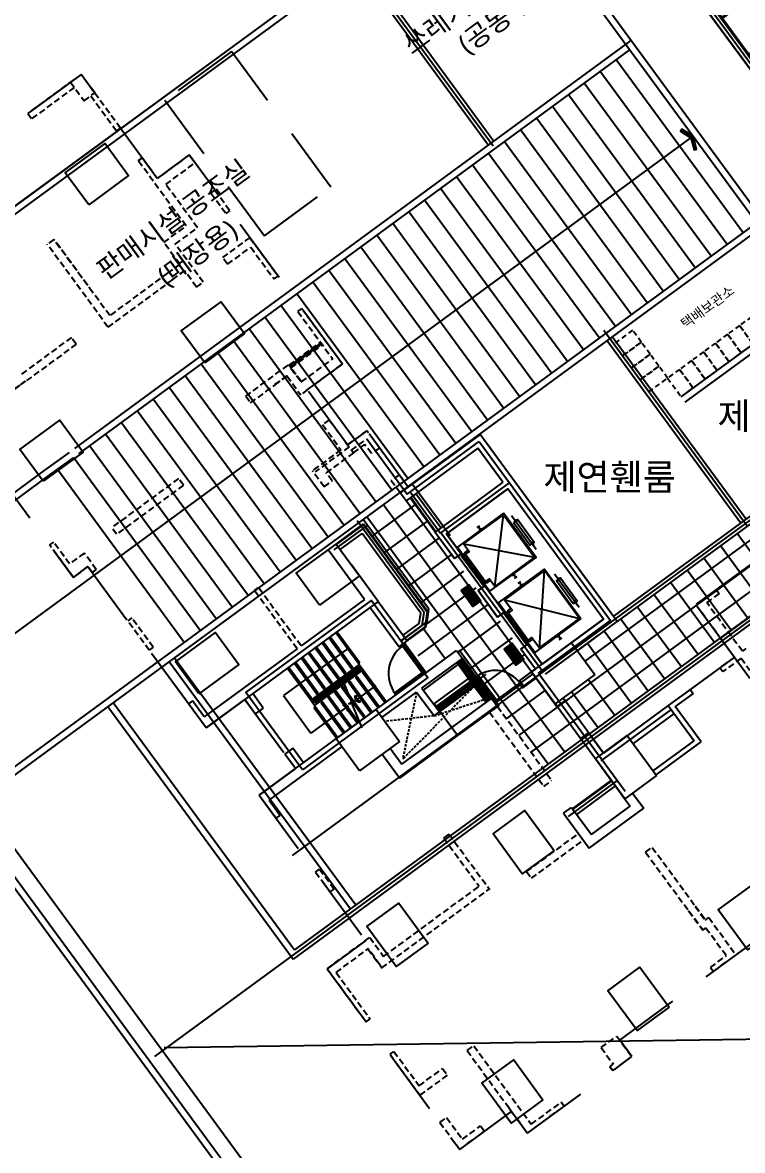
# Model space of a CAD drawing. Header units: millimetres. Extents: x 75184266 to 76346726, y -35850126 to -33679385.
# Drawn here: x 75476081 to 75497899, y -34632031 to -34597839 of the extents above; entities that cross this region are included whole.
import ezdxf
from ezdxf.enums import TextEntityAlignment as Align

# ---------------------------------------------------------------- set-up
doc = ezdxf.new("R2010")
doc.units = ezdxf.units.MM
doc.header["$LTSCALE"] = 50
doc.header["$MEASUREMENT"] = 0
for name, pattern in [('HID', [2.3, 1.5, -0.8]), ('HIDDEN2', [0.1875, 0.125, -0.0625]), ('XR-지하3층$0$-HID', [2.5, 1.5, -1]), ('XR-지하3층$0$H', [1.3, 0.8, -0.5])]:
    doc.linetypes.add(name, pattern=pattern)
doc.layers.get('0').update_dxf_attribs({"linetype": 'CONTINUOUS'})
doc.layers.get('Defpoints').update_dxf_attribs({"color": 51, "linetype": 'CONTINUOUS'})
for name, color, linetype in [('PLAN-ALL-DOOR', 4, 'CONTINUOUS'), ('XR-지하3층$0$1712-PL$0$DOOR', 4, 'CONTINUOUS'), ('XR-지하3층$0$AA-XXXX-SYMB', 7, 'CONTINUOUS'), ('XR-지하3층$0$CON', 2, 'CONTINUOUS'), ('XR-지하3층$0$W1', 3, 'CONTINUOUS'), ('XR-지하3층$0$XR-1F-PLAN$0$A-EQP1', 1, 'CONTINUOUS'), ('XR-지하3층$0$XR-1F-PLAN$0$A-FIN6', 6, 'CONTINUOUS'), ('XR-지하3층$0$XR-1F-PLAN$0$A-WAL3', 3, 'CONTINUOUS')]:
    doc.layers.add(name, color=color, linetype=linetype)
doc.layers.add('건축', color=8, linetype='CONTINUOUS', plot=False)
doc.styles.add('XR-지하3층$0$맑은고딕', font='')
doc.styles.get('XR-지하3층$0$맑은고딕').set_extended_font_data('Malgun Gothic')

# ---------------------------------------------------------------- blocks, each defined once
blk = doc.blocks.new('XR-지하3층$0$점형블럭')
at = {"layer": 'XR-지하3층$0$AA-XXXX-SYMB', "color": 9, "ltscale": 5}
for p, q in [((300, 300), (0, 300)), ((0, 300), (0, 0)), ((300, 0), (0, 0)), ((300, 300), (300, 0))]:
    blk.add_line(p, q, dxfattribs=at)
at = {"layer": 'XR-지하3층$0$AA-XXXX-SYMB', "color": 9, "ltscale": 2}
for centre in [(30, 270), (30, 210), (30, 150), (30, 90), (30, 30), (90, 270), (90, 210), (90, 150), (90, 90), (90, 30), (150, 270), (150, 210), (150, 150), (150, 90), (150, 30), (210, 270), (210, 210), (210, 150), (210, 90), (210, 30), (270, 270), (270, 210), (270, 150), (270, 90), (270, 30)]:
    blk.add_circle(centre, 20, dxfattribs=at)
blk = doc.blocks.new('XR-지하3층$0$ARROWX')
blk.add_lwpolyline([(-0.2, -0.5), (-0.293, -0.463), (-0.108, 0), (-0.293, 0.463), (-0.2, 0.5), (0, 0)], close=True)
for points in [[(-0.2, 0.5), (-0.293, 0.463), (0, 0), (-0.108, 0)], [(0, 0), (-0.108, 0), (-0.2, -0.5), (-0.293, -0.463)]]:
    blk.add_solid(points)
blk = doc.blocks.new('XR-지하3층$0$XR-1F-PLAN$0$좌변기')
at = {"layer": 'XR-지하3층$0$XR-1F-PLAN$0$A-EQP1'}
for points in [[(-544, 76), (-544, 111, 0.414214), (-554, 121), (-672, 121, 0.414214), (-682, 111), (-682, -319, 0.414214), (-672, -329), (-554, -329, 0.414214), (-544, -319), (-544, -284)], [(-544, 111, -0.030636), (-266, 76, -0.045977), (-84, 34, -0.042274), (0, 0), (0, -104)], [(-534, -281, 0.029867), (-268, -275, 0.046073), (-88, -233, 0.030504), (-29, -211, 0.291302), (-24, -202), (-23, -105), (-24, -8, 0.291302), (-29, 1, 0.030504), (-88, 23, 0.046073), (-268, 65, 0.029888), (-534, 71)], [(-544, -319, 0.030636), (-266, -284, 0.045977), (-84, -242, 0.042274), (0, -208), (0, -104)]]:
    blk.add_lwpolyline(points, format="xyb", dxfattribs=at)
blk.add_lwpolyline([(-502, -284), (-502, 76), (-682, 76), (-682, -284)], close=True, dxfattribs=at)
for points in [[(-667, 64, 0.336088), (-682, 48), (-682, -256, 0.369332), (-666, -273, 0.014927), (-534, -281), (-534, 71, 0.014968)], [(-496, 67, 0.408431), (-504, 58), (-505, -105), (-504, -268, 0.408431), (-496, -277, 0.024723), (-268, -270, 0.046051), (-89, -228, 0.030519), (-31, -206, 0.289645), (-29, -202), (-28, -105), (-29, -8, 0.289645), (-31, -4, 0.030519), (-89, 18, 0.046051), (-268, 60, 0.024723)]]:
    blk.add_lwpolyline(points, format="xyb", close=True, dxfattribs=at)
blk = doc.blocks.new('XR-지하3층$0$XR-1F-PLAN$0$A$C56F60109')
at = {"layer": 'Defpoints'}
blk.add_line((380, 375), (380, 0), dxfattribs=at)
at = {"layer": 'XR-지하3층$0$XR-1F-PLAN$0$A-EQP1'}
for p, q in [((15, 410), (15, 25)), ((45, 410), (45, 25)), ((715, 410), (715, 25)), ((745, 410), (745, 25)), ((0, 5), (0, 0)), ((10, 25), (50, 25)), ((10, 25), (10, 15)), ((10, 15), (50, 15)), ((50, 25), (50, 15)), ((60, 5), (60, 0)), ((618, 50), (143, 50)), ((350, 144), (412, 144)), ((380, 175), (380, 113)), ((700, 5), (700, 0)), ((750, 25), (710, 25)), ((710, 25), (710, 15)), ((750, 15), (710, 15)), ((750, 25), (750, 15)), ((760, 5), (760, 0))]:
    blk.add_line(p, q, dxfattribs=at)
blk.add_lwpolyline([(568, 375), (618, 325), (618, 0), (143, 0), (143, 325), (193, 375)], close=True, dxfattribs=at)
for points in [[(387, 66), (550, 66), (550, 288, 0.272815), (544, 300, 0.070145), (499, 317, 0.03268), (447, 325, 0.023671), (375, 328, 0.023671), (303, 325, 0.03268), (251, 317, 0.070145), (207, 300, 0.272815), (200, 288), (200, 66), (373, 66)], [(371, 17), (374, 87, -1), (386, 87), (389, 17, -0.414045), (380, 8, -0.414045), (371, 17)]]:
    blk.add_lwpolyline(points, format="xyb", dxfattribs=at)
for centre, radius in [((30, 249), 15), ((353, 34), 15.3), ((380, 144), 15), ((407, 34), 15.3), ((730, 249), 15)]:
    blk.add_circle(centre, radius, dxfattribs=at)
for centre, radius, start, end in [((30, 410), 15, 0, 180), ((730, 410), 15, 0, 180), ((10, 5), 10, 90, 180), ((50, 5), 10, 0, 90), ((710, 5), 10, 90, 180), ((750, 5), 10, 0, 90)]:
    blk.add_arc(centre, radius, start, end, dxfattribs=at)
blk = doc.blocks.new('XR-지하3층$0$XR-1F-PLAN$0$1LAVA01')
at = {"layer": 'XR-지하3층$0$XR-1F-PLAN$0$A-EQP1'}
for p, q in [((-29, -30), (29, -30)), ((-29, -58), (-26, -58)), ((-21, -63), (-14, -139)), ((-14, -139), (14, -139)), ((14, -139), (21, -63)), ((26, -58), (29, -58))]:
    blk.add_line(p, q, dxfattribs=at)
blk.add_lwpolyline([(-18, -100, 0.064435), (-72, -112, 0.091719), (-132, -146, 0.103599), (-172, -198, 0.113912), (-186, -258, 0.113912), (-172, -317, 0.103599), (-132, -369, 0.091719), (-72, -403, 0.084785), (0, -416, 0.084785), (72, -403, 0.091719), (132, -369, 0.103599), (172, -317, 0.113912), (186, -258, 0.113912), (172, -198, 0.103599), (132, -146, 0.091719), (72, -112, 0.064435), (18, -100, 0.084785)], format="xyb", dxfattribs=at)
for centre, radius in [((0, -230), 230), ((0, -258), 15)]:
    blk.add_circle(centre, radius, dxfattribs=at)
for centre, radius, start, end in [((-50, -44), 25, 34.0558, 325.9442), ((-26, -63), 5, 5.3909, 90), ((26, -63), 5, 90, 174.6091), ((50, -44), 25, 214.0558, 145.9442)]:
    blk.add_arc(centre, radius, start, end, dxfattribs=at)
blk = doc.blocks.new('XR-지하3층$0$1712-PL$0$FSD1000')
at = {"layer": 'XR-지하3층$0$1712-PL$0$DOOR', "color": 9}
for p, q in [((25, -101, 0), (865, -101, 0)), ((40, -146, 0), (850, -146, 0))]:
    blk.add_line(p, q, dxfattribs=at)
at = {"layer": 'XR-지하3층$0$1712-PL$0$DOOR', "elevation": 0}
for points in [[(25, 739), (25, -101), (70, -101), (70, 739)], [(-5, -251), (-5, -101), (25, -101), (25, -146), (40, -146), (40, -251)], [(895, -251), (895, -101), (865, -101), (865, -146), (850, -146), (850, -251)]]:
    blk.add_lwpolyline(points, close=True, dxfattribs=at)
at = {"layer": 'XR-지하3층$0$1712-PL$0$DOOR', "color": 9}
blk.add_arc((25, -101, 0), 840, 360, 86.9291, dxfattribs=at)
blk = doc.blocks.new('XR-지하3층$0$A$C0D98130B')
at = {"layer": 'XR-지하3층$0$W1', "ltscale": 0.5}
for p, q in [((-2370, 1630, 0), (271, 3567, 0)), ((330, 3486, 0), (271, 3567, 0)), ((389, 3406, 0), (330, 3486, 0)), ((-2090, 1587, 0), (389, 3406, 0)), ((1636, 1368, 0), (228, 3287, 0)), ((1797, 1487, 0), (389, 3406, 0)), ((-2370, 1630, 0), (-134, -1418, 0)), ((-2090, 1587, 0), (-91, -1139, 0)), ((1796, 1486, 0), (1635, 1368, 0)), ((2329, 761, 0), (2168, 643, 0)), ((2507, 519, 0), (2329, 761, 0)), ((-134, -1418, 0), (2507, 519, 0)), ((-91, -1139, 0), (2227, 562, 0)), ((929, 354, 0), (848, 294, 0)), ((1284, -130, 0), (929, 354, 0)), ((2227, 562, 0), (2168, 643, 0)), ((1203, -189, 0), (848, 294, 0))]:
    blk.add_line(p, q, dxfattribs=at)
at = {"layer": 'XR-지하3층$0$W1', "ltscale": 100}
blk.add_line((-294, -862, 0), (-91, -1139, 0), dxfattribs=at)
at = {"layer": 'XR-지하3층$0$XR-1F-PLAN$0$A-EQP1'}
for p, q in [((364, 1589, 0), (1086, 2118, 0)), ((1103, 2094, 0), (382, 1565, 0)), ((970, 1996, 0), (952, 2020, 0)), ((13, 1331, 0), (243, 1500, 0)), ((261, 1476, 0), (31, 1307, 0)), ((414, 1588, 0), (396, 1612, 0)), ((31, 1307, 0), (13, 1331, 0)), ((-1208, 435, 0), (-712, 799, 0)), ((-695, 775, 0), (-1191, 411, 0)), ((-695, 775, 0), (-712, 799, 0))]:
    blk.add_line(p, q, dxfattribs=at)
at = {"layer": 'XR-지하3층$0$XR-1F-PLAN$0$A-EQP1', "elevation": 0}
for points in [[(941, 2003), (840, 1590), (869, 1583), (970, 1996)], [(416, 1618), (840, 1590), (838, 1561), (414, 1588)], [(-168, 1190), (-269, 777), (-239, 770), (-139, 1183)], [(-693, 805), (-269, 777), (-271, 747), (-695, 775)]]:
    blk.add_lwpolyline(points, close=True, dxfattribs=at)
blk.add_lwpolyline([(-1432, 740), (-1065, 1009, -1), (-1041, 977), (-1408, 707)], format="xyb", dxfattribs=at)
at = {"layer": 'XR-지하3층$0$XR-1F-PLAN$0$A-EQP1', "linetype": 'Continuous', "elevation": 0}
blk.add_lwpolyline([(-91, -1139), (1203, -189), (878, 254), (-416, -695)], close=True, dxfattribs=at)
at = {"layer": 'XR-지하3층$0$XR-1F-PLAN$0$A-FIN6'}
for p, q in [((-2061, 1546, 0), (-609, 2611, 0)), ((-585, 2629, 0), (-2036, 1564, 0)), ((237, 1458, 0), (-639, 2651, 0)), ((-84, -1097, 0), (-2066, 1604, 0)), ((382, 1565, 0), (237, 1458, 0)), ((-84, -1097, 0), (2209, 586, 0))]:
    blk.add_line(p, q, dxfattribs=at)
at = {"layer": 'XR-지하3층$0$XR-1F-PLAN$0$A-WAL3', "ltscale": 5}
for p, q in [((364, 1589, 0), (-494, 2758, 0)), ((243, 1500, 0), (-615, 2669, 0)), ((364, 1589, 0), (243, 1500, 0))]:
    blk.add_line(p, q, dxfattribs=at)
at = {"rotation": 126.293795718509}
blk.add_blockref('XR-지하3층$0$1712-PL$0$FSD1000', (2083, 587, 0), dxfattribs=at)
at = {"layer": 'XR-지하3층$0$XR-1F-PLAN$0$A-EQP1', "rotation": 306.2657939504788}
blk.add_blockref('XR-지하3층$0$XR-1F-PLAN$0$좌변기', (401, 2568, 0), dxfattribs=at)
at = {"layer": 'XR-지하3층$0$XR-1F-PLAN$0$A-EQP1', "extrusion": (0, 0, -1), "xscale": -1, "zscale": -1, "rotation": 143.734870406842}
blk.add_blockref('XR-지하3층$0$XR-1F-PLAN$0$A$C56F60109', (662, 2573, 0), dxfattribs=at)
at = {"layer": 'XR-지하3층$0$XR-1F-PLAN$0$A-EQP1', "xscale": -0.9999999999999996, "rotation": 216.2644652505396}
blk.add_blockref('XR-지하3층$0$XR-1F-PLAN$0$좌변기', (-1107, 1451, 0), dxfattribs=at)
at = {"layer": 'XR-지하3층$0$XR-1F-PLAN$0$A-EQP1', "linetype": 'Continuous', "extrusion": (-4.95176e-11, -5.53307e-11, -1), "zscale": -0.9999999999999998, "rotation": 143.7348703911819}
for p in [(-840, -394, 0), (-253, -824, 0)]:
    blk.add_blockref('XR-지하3층$0$XR-1F-PLAN$0$1LAVA01', p, dxfattribs=at)
blk = doc.blocks.new('A$C5C415861-flat-1')
at = {"layer": 'PLAN-ALL-DOOR', "ltscale": 10}
for p, q in [((-546, 1036), (-546, -4)), ((-511, -4), (-511, 1036)), ((-576, -4), (-576, -104)), ((-546, -4), (-576, -4)), ((-576, -104), (-551, -104)), ((-551, -104), (-531, -74)), ((-546, -46), (-546, -4)), ((-531, -46), (-546, -46)), ((-531, -74), (-531, -46)), ((479, -74), (479, -46)), ((479, -46), (494, -46)), ((499, -104), (479, -74)), ((494, -46), (494, -4)), ((494, -4), (524, -4)), ((524, -104), (499, -104)), ((524, -4), (524, -104))]:
    blk.add_line(p, q, dxfattribs=at)
at = {"layer": 'PLAN-ALL-DOOR', "color": 8}
for p, q in [((499, -104), (-551, -104)), ((479, -46), (-531, -46)), ((494, -4), (-511, -4))]:
    blk.add_line(p, q, dxfattribs=at)
at = {"layer": 'PLAN-ALL-DOOR'}
blk.add_line((-546, -4), (-511, -4), dxfattribs=at)
at = {"layer": 'PLAN-ALL-DOOR', "color": 8, "ltscale": 10}
blk.add_arc((-546, -4), 1040, 0, 90, dxfattribs=at)
blk = doc.blocks.new('XR-지하3층$0$기둥 0620')
at = {"layer": 'XR-지하3층$0$CON', "ltscale": 0.5}
blk.add_lwpolyline([(-600, 0), (600, 0), (600, 1500), (-600, 1500)], close=True, dxfattribs=at)

msp = doc.modelspace()

# ---------------------------------------------------------------- hatches: boundary and pattern name
at = {"layer": '건축', "ltscale": 100}
h = msp.add_hatch(dxfattribs=at)
h.set_pattern_fill('NET', color=256, scale=5000, angle=90)
h.set_pattern_definition([(36.246, (75499316.6, -34604919.4), (-369.533, 504.054), []), (126.246, (75499316.6, -34604919.4), (-504.054, -369.533), [])])
h.paths.add_polyline_path([(75498606.9, -34603951.4), (75502775.7, -34609637.7), (75492896.6, -34616881.5), (75493428.4, -34617606.7), (75492218.7, -34618493.7), (75491509.1, -34617525.9), (75491630.1, -34617437.3), (75487828.3, -34612251.5), (75487706.9, -34612340.6), (75487517.4, -34612082), (75486331.9, -34612951.3), (75488347.1, -34615699.6), (75488275.5, -34616164.5), (75487725.2, -34616568), (75488399.4, -34617487.3), (75489234, -34616875.3), (75490475.8, -34618568.8), (75491844.5, -34620435.8), (75507909.7, -34608658.1), (75507930, -34608684.6), (75509659.4, -34607416.5), (75507932.8, -34605061.7), (75508452.9, -34604680.3), (75507793.6, -34603781.1), (75507273.5, -34604162.5), (75505320.5, -34601497.7), (75504017.4, -34602453.2), (75507499.6, -34607202.2), (75505201.3, -34608887.4), (75500516.8, -34602497.9)])
at = {"layer": '건축', "linetype": 'HIDDEN2', "ltscale": 30}
h = msp.add_hatch(dxfattribs=at)
h.set_pattern_fill('ANSI31', color=256, scale=350, style=0)
h.set_pattern_definition([(45, (4164848.28, -390775.154), (-30.935921677, 30.935921677), [])])
h.paths.add_polyline_path([(75485109.8, -34607530.2), (75485168.9, -34607610.9), (75484221.3, -34608305.7), (75484162.2, -34608225)])
at = {"layer": '건축', "ltscale": 0.5}
h = msp.add_hatch(dxfattribs=at)
h.set_pattern_fill('ANSI31', color=256, scale=350, style=0)
h.set_pattern_definition([(45, (4164848.28, -390775.154), (-30.935921677, 30.935921677), [])])
h.paths.add_polyline_path([(75489771.3, -34617963.2), (75488714.9, -34618737.8), (75488602.5, -34618584.6), (75489658.9, -34617810), (75489242.1, -34617241.4), (75489395.3, -34617129.1), (75490282.3, -34618338.7), (75490129, -34618451.1)])

# ---------------------------------------------------------------- linework, layer by layer
for p, q in [((75498230.7, -34599378.7, 0), (75492327.4, -34591326.6, 0)), ((75498391.7, -34599260.7, 0), (75492606.6, -34591369.9, 0)), ((75465987.6, -34610637.6), (75490391.5, -34592745.9)), ((75498606.9, -34603951.7, 0), (75490391.5, -34592745.9, 0)), ((75466267.2, -34610680.6), (75490348.5, -34593025.5)), ((75498327.4, -34603908.7, 0), (75490348.5, -34593025.5, 0)), ((75486187.1, -34596076.3, 0), (75490204.6, -34601556.1, 0)), ((75486208.7, -34595936.5), (75490344.4, -34601577.6, 0)), ((75486348.4, -34595958.1, 0), (75490365.9, -34601437.9, 0)), ((75477663.5, -34610750.6, 0), (75494527.2, -34598387, 0)), ((75477781.8, -34610911.9, 0), (75494484.2, -34598666.6, 0)), ((75496045.2, -34609184.3), (75500045.4, -34606251.7, 0)), ((75496163.5, -34609345.6), (75500163.6, -34606413, 0)), ((75497843.7, -34613005.6), (75493793.3, -34607480.9)), ((75498005, -34612887.3), (75493954.6, -34607362.6)), ((75506280.7, -34609852.2), (75484324, -34625949.4)), ((75505431.2, -34610723), (75484281, -34626228.9)), ((75500332.8, -34611180.7), (75493987.6, -34615832.6)), ((75500451.1, -34611342), (75494105.8, -34615993.9)), ((75485596.5, -34613664.8), (75486415, -34613064.6)), ((75485708.8, -34613818.1), (75486374.2, -34613330.2)), ((75488147.3, -34615748.4), (75486374.2, -34613330.2)), ((75486415, -34613064.6), (75488347.1, -34615699.6)), ((75486620, -34615568), (75487495.1, -34616761.5)), ((75488347.1, -34615699.6), (75488275.5, -34616164.5)), ((75487612.9, -34616414.8), (75488099.7, -34616057.8)), ((75488099.7, -34616057.8), (75488147.3, -34615748.4)), ((75498202.4, -34615792.1), (75497235.6, -34616503)), ((75487725.3, -34616568), (75488275.5, -34616164.5)), ((75491509.1, -34617525.9), (75492718.8, -34616639)), ((75492718.8, -34616639), (75493428.4, -34617606.7)), ((75497235.6, -34616503), (75498124.2, -34617711.5)), ((75480521.5, -34617211.1), (75486017.6, -34624707.7)), ((75480682.8, -34617092.8), (75486178.9, -34624589.5)), ((75480682.8, -34617092.8), (75484733.1, -34622617.4)), ((75488556.5, -34618488.1), (75489766.2, -34617601.1)), ((75489766.2, -34617601.1), (75490475.8, -34618568.8)), ((75491146.3, -34617792, 0), (75491509.1, -34617525.9)), ((75491282.3, -34617977.5, 0), (75491645.1, -34617711.4)), ((75492218.7, -34618493.7), (75491509.1, -34617525.9)), ((75493428.4, -34617606.7), (75492218.7, -34618493.7)), ((75491282.3, -34617977.5, 0), (75491146.3, -34617792, 0)), ((75478827.9, -34618452.7), (75484324, -34625949.4)), ((75483377.8, -34618621.1, 0), (75483055.5, -34618181.6)), ((75478666.6, -34618571), (75484281, -34626228.9)), ((75485584.7, -34619550.8), (75486794.3, -34618663.8)), ((75486794.3, -34618663.8), (75487503.9, -34619631.5)), ((75489266.1, -34619455.8), (75488556.5, -34618488.1)), ((75490475.8, -34618568.8), (75489266.1, -34619455.8)), ((75486294.3, -34620518.5), (75485584.7, -34619550.8)), ((75487503.9, -34619631.5), (75486294.3, -34620518.5)), ((75484351, -34620455.8), (75484028.8, -34620016.3)), ((75484593, -34620278.4), (75484270.7, -34619838.9, 0)), ((75474203.1, -34621843.3), (75488020.7, -34640690.3)), ((75474364.4, -34621725.1), (75488182, -34640572)), ((75480376.9, -34628911.2), (75529470, -34628197, 0))]:
    msp.add_line(p, q, dxfattribs=at)
at = {"layer": '건축', "ltscale": 100}
for p, q in [((75498311.4, -34599319.6, 0), (75492408, -34591267.5, 0)), ((75498327.4, -34603908.7), (75451179.2, -34638475.3)), ((75498607, -34603951.7), (75451297.4, -34638636.6)), ((75512674.7, -34605288.5), (75480081, -34629184.1)), ((75498042.6, -34613107.8), (75493693.6, -34607175.8)), ((75474649.4, -34621268.2), (75488611.7, -34640312.5))]:
    msp.add_line(p, q, dxfattribs=at)
at = {"layer": '건축'}
for p, q in [((75432539.2, -34635153.7), (75491544.2, -34591894.3)), ((75486515.2, -34610461.6), (75487739.2, -34612130.9)), ((75489948.9, -34610324.7), (75487529.5, -34612098.6)), ((75487739.2, -34612130.9), (75489916.6, -34610534.3)), ((75494105.8, -34615993.9), (75489948.9, -34610324.7)), ((75489884.3, -34610744), (75487706.9, -34612340.6)), ((75488934.2, -34613337.9), (75490789, -34611977.8)), ((75488257.7, -34615721.4), (75486220.6, -34612943.3)), ((75490391, -34614935.7), (75490654.6, -34612758.4)), ((75490904.3, -34612786.1), (75491649.4, -34613802.2)), ((75490958.1, -34612901.7), (75490998.4, -34612872.2)), ((75485525.8, -34613822.1), (75486534.5, -34613082.4)), ((75485584.7, -34613648.7), (75486419.3, -34613036.7)), ((75486419.3, -34613036.7), (75488368.1, -34615694.4)), ((75489857.3, -34613150.8), (75489937.9, -34613091.7)), ((75489897.6, -34613121.3), (75489956.8, -34613201.9)), ((75489916.4, -34613231.5), (75489997.1, -34613172.4)), ((75489176.1, -34614090.5), (75488732.6, -34613485.7)), ((75489377.7, -34613942.7), (75488934.2, -34613337.9)), ((75489444.9, -34613645.4), (75491600.7, -34614048.7)), ((75489176.1, -34614090.5), (75489377.7, -34613942.7)), ((75491555.3, -34613716.2), (75491595.6, -34613686.7)), ((75490927.6, -34614610.5), (75491008.2, -34614551.4)), ((75491027, -34614661.6), (75490967.9, -34614580.9)), ((75490986.7, -34614691.1), (75491067.4, -34614632)), ((75491751.1, -34616790.5), (75491896.4, -34614452)), ((75492950.3, -34615576.4), (75492205.2, -34614560.3)), ((75492259, -34614675.9), (75492299.3, -34614646.3)), ((75489885.7, -34615058.3), (75490087.3, -34614910.4)), ((75491099.1, -34614844.4), (75491179.7, -34614785.2)), ((75491139.4, -34614814.8), (75491198.5, -34614895.4)), ((75491158.2, -34614925), (75491238.9, -34614865.9)), ((75486442.6, -34615326.1), (75484523.3, -34616733.4)), ((75490686.7, -34615338.9), (75492960.7, -34615903.5)), ((75486861.9, -34615390.6), (75481644.3, -34619216.4)), ((75486620, -34615568), (75487495.1, -34616761.5)), ((75488368.1, -34615694.4), (75488294, -34616175.7)), ((75490477, -34615864.7), (75490678.6, -34615716.9)), ((75492856.2, -34615490.4), (75492896.5, -34615460.8)), ((75492896.2, -34616880.9), (75494105.8, -34615993.9)), ((75487737.1, -34616584.1), (75488294, -34616175.7)), ((75492287.6, -34616465.3), (75492368.3, -34616406.2)), ((75491186.6, -34616832.4), (75491388.2, -34616684.6)), ((75491831.7, -34617289.4), (75491388.2, -34616684.6)), ((75492387.1, -34616516.4), (75492327.9, -34616435.7)), ((75492346.8, -34616545.9), (75492427.4, -34616486.8)), ((75484402.3, -34616822.1), (75481587.8, -34618885.8)), ((75483254.3, -34621260), (75489234, -34616875.3)), ((75489234, -34616875.3), (75489411.4, -34617117.3)), ((75491630.1, -34617437.3), (75491186.6, -34616832.4)), ((75486281.2, -34617304.4), (75484813.5, -34618380.6)), ((75486281.2, -34617304.4), (75486399.5, -34617465.7)), ((75488185.6, -34618016.1), (75489411.4, -34617117.3)), ((75488230, -34618076.5), (75489286.4, -34617301.9)), ((75484931.8, -34618541.9), (75486399.5, -34617465.7)), ((75491718.8, -34617558.2), (75494347.2, -34621142.8)), ((75488185.6, -34618016.1), (75488714.9, -34618737.8)), ((75496315.7, -34618056.4), (75495652.4, -34618542.8)), ((75496315.7, -34618056.4), (75496404.4, -34618177.4)), ((75481236, -34618406), (75481115, -34618494.7)), ((75481587.8, -34618885.8), (75481236, -34618406)), ((75486971.9, -34618906), (75488024.3, -34618134.3)), ((75487576.7, -34620322.6), (75490298.4, -34618326.9)), ((75488024.3, -34618134.3), (75488553.6, -34618856.1)), ((75492519.8, -34618396.9), (75492277.8, -34618574.3)), ((75492519.8, -34618396.9), (75492460.6, -34618316.3)), ((75496404.4, -34618177.4), (75495862, -34618575.1)), ((75481644.3, -34619216.4), (75481115, -34618494.7)), ((75483377.8, -34618621.1, 0), (75483135.9, -34618798.5, 0)), ((75487512.1, -34620741.9), (75490233.9, -34618746.2)), ((75488553.6, -34618856.1), (75488714.9, -34618737.8)), ((75495652.4, -34618542.8), (75496435.9, -34619611.3)), ((75496645.5, -34619643.6), (75495862, -34618575.1)), ((75483552.6, -34621413.2), (75485762.3, -34619793)), ((75495194, -34620521.9), (75496435.9, -34619611.3)), ((75495282.7, -34620642.9), (75496645.5, -34619643.6)), ((75484270.7, -34619838.9, 0), (75484028.8, -34620016.3, 0)), ((75486979.7, -34620015.9), (75487512.1, -34620741.9)), ((75487221.7, -34619838.5), (75487576.7, -34620322.6)), ((75494571.6, -34621195.3), (75494911.7, -34621659)), ((75483254.3, -34621260), (75483768.7, -34621961.6)), ((75483552.6, -34621413.2), (75483889.7, -34621872.9)), ((75494226.2, -34621231.5), (75494492.3, -34621594.4)), ((75483768.7, -34621961.6), (75483889.7, -34621872.9)), ((75492480.9, -34621810.7), (75492722.8, -34621633.3)), ((75492480.9, -34621810.7), (75493258.5, -34622871.2)), ((75492722.8, -34621633.3), (75493323, -34622451.8)), ((75493258.5, -34622871.2), (75494911.7, -34621659)), ((75493323, -34622451.8), (75494492.3, -34621594.4)), ((75488848.5, -34622564.5), (75489009.8, -34622446.2))]:
    msp.add_line(p, q, dxfattribs=at)
at = {"layer": '건축', "ltscale": 1000}
for p, q in [((75497919.6, -34604211.6), (75494074.5, -34598966.9)), ((75497435.7, -34604566.3), (75493590.6, -34599321.7)), ((75496951.8, -34604921.1), (75493106.7, -34599676.4)), ((75496468, -34605275.8), (75492622.9, -34600031.2)), ((75495984.1, -34605630.6), (75492139, -34600386)), ((75495500.2, -34605985.4), (75491655.1, -34600740.7)), ((75495016.3, -34606340.1), (75491171.2, -34601095.5)), ((75494532.4, -34606694.9), (75490687.3, -34601450.2)), ((75494048.5, -34607049.6), (75490203.4, -34601805)), ((75493564.6, -34607404.4), (75489719.5, -34602159.8)), ((75493080.8, -34607759.2), (75489235.7, -34602514.5)), ((75492596.9, -34608113.9), (75488751.8, -34602869.3)), ((75492113, -34608468.7), (75488267.9, -34603224)), ((75491629.1, -34608823.4), (75487784, -34603578.8)), ((75491145.2, -34609178.2), (75487300.1, -34603933.6)), ((75490661.3, -34609533), (75486816.2, -34604288.3)), ((75490177.4, -34609887.7), (75486332.3, -34604643.1)), ((75489693.6, -34610242.5), (75485848.5, -34604997.8)), ((75489209.7, -34610597.2), (75485364.6, -34605352.6)), ((75488725.8, -34610952), (75484880.7, -34605707.4)), ((75488241.9, -34611306.8), (75484396.8, -34606062.1)), ((75487758, -34611661.5), (75483912.9, -34606416.9)), ((75487274.1, -34612016.3), (75483429, -34606771.6)), ((75486790.2, -34612371), (75482945.1, -34607126.4)), ((75486306.4, -34612725.8), (75482461.3, -34607481.2)), ((75485822.5, -34613080.6), (75481977.4, -34607835.9)), ((75485338.6, -34613435.3), (75481493.5, -34608190.7)), ((75484854.7, -34613790.1), (75481009.6, -34608545.4)), ((75484370.8, -34614144.8), (75480525.7, -34608900.2)), ((75483886.9, -34614499.6), (75480041.8, -34609255)), ((75483403, -34614854.4), (75479557.9, -34609609.7)), ((75482919.2, -34615209.1), (75479074.1, -34609964.5)), ((75482435.3, -34615563.9), (75478590.2, -34610319.2)), ((75476719.4, -34611442.8), (75477502.2, -34610868.9)), ((75481951.4, -34615918.6), (75478106.3, -34610674)), ((75476837.6, -34611604.1), (75477620.5, -34611030.2)), ((75481467.5, -34616273.4), (75477622.4, -34611028.8)), ((75453264, -34628639.1), (75476719.2, -34611442.9)), ((75453543.5, -34628682.2), (75476837.5, -34611604.2)), ((75480983.6, -34616628.2), (75477138.5, -34611383.5))]:
    msp.add_line(p, q, dxfattribs=at)
at = {"layer": '건축', "linetype": 'HIDDEN2', "ltscale": 30}
for p, q in [((75477853.1, -34599409.3), (75476240.2, -34600591.9, 0)), ((75479047.6, -34601038.3, 0), (75477853.1, -34599409.3)), ((75477648.8, -34599807.1, 0), (75476358.5, -34600753.2, 0)), ((75478926.6, -34601127, 0), (75478146.1, -34600062.5, 0)), ((75476240.2, -34600591.9, 0), (75476358.5, -34600753.2, 0)), ((75478926.6, -34601127, 0), (75479047.6, -34601038.3, 0)), ((75479709.9, -34601941.5, 0), (75479588.9, -34602030.2, 0)), ((75481132.9, -34601852.9), (75481310.3, -34602094.8)), ((75481792.5, -34603006.1), (75481913.4, -34602917.4)), ((75481792.5, -34603006.1), (75481913.4, -34602917.4)), ((75481792.5, -34603006.1), (75481913.4, -34602917.4)), ((75481792.5, -34603006.1), (75481922.6, -34603183.5)), ((75481913.4, -34602917.4), (75482368.8, -34603538.4)), ((75478724.2, -34606719.1), (75477033, -34604412.7)), ((75482850.9, -34604449.6), (75482971.9, -34604360.9)), ((75482971.9, -34604360.9), (75483823.4, -34605522.2)), ((75478670.4, -34607068.6), (75476831.4, -34604560.6)), ((75477092.1, -34604493.4), (75478115.1, -34605888.5)), ((75480845.1, -34605164), (75480360.2, -34604502.7)), ((75481555.2, -34605709.7), (75480709.7, -34604556.5)), ((75480482.2, -34605430.1), (75478724.2, -34606719.1)), ((75481353.6, -34605857.5), (75480992.9, -34605365.6)), ((75480630, -34605631.7), (75478670.4, -34607068.6)), ((75483702.4, -34605610.9), (75483823.4, -34605522.2)), ((75483702.4, -34605610.9), (75483823.4, -34605522.2)), ((75484423.8, -34606594.7), (75484544.8, -34606506)), ((75484423.8, -34606594.7), (75484544.8, -34606506)), ((75484544.8, -34606506), (75485780.7, -34608191.5)), ((75477562.9, -34607384.6), (75476014.5, -34608520)), ((75477710.7, -34607586.2), (75477562.9, -34607384.6)), ((75477710.7, -34607586.2), (75476162.4, -34608721.6)), ((75484096.6, -34608558.3), (75484510.5, -34609122.8)), ((75484712.1, -34608975), (75484712.1, -34608975)), ((75484712.1, -34608975), (75484712.1, -34608975)), ((75485374.4, -34609878.2), (75485172.8, -34610026)), ((75485172.8, -34610026), (75485731.6, -34610788.1)), ((75486051.5, -34610801.6), (75486515.2, -34610461.6)), ((75485731.6, -34610788.1), (75484864.7, -34611423.8)), ((75485980.5, -34610704.8), (75484948.3, -34611461.7)), ((75486110.6, -34610882.2), (75485284, -34611488.3)), ((75485221.3, -34611910.1), (75484864.7, -34611423.8)), ((75485463.2, -34611732.8), (75485284, -34611488.3)), ((75487499.5, -34611550.3), (75487257.5, -34611727.7)), ((75480806.8, -34611664.9), (75478782.7, -34613149.2)), ((75480954.7, -34611866.6), (75478930.5, -34613350.8)), ((75480954.7, -34611866.6), (75480806.8, -34611664.9)), ((75477019.9, -34613586.1), (75476898.9, -34613674.8)), ((75477504.7, -34614247.4), (75477019.9, -34613586.1)), ((75477620.3, -34614658.7), (75476898.9, -34613674.8)), ((75477948.3, -34613922.2), (75477504.7, -34614247.4)), ((75478311.9, -34614418.1), (75477948.3, -34613922.2)), ((75478063.8, -34614333.5), (75477620.3, -34614658.7)), ((75478191, -34614506.8), (75478063.8, -34614333.5)), ((75478311.9, -34614418.1), (75478191, -34614506.8)), ((75483225.3, -34614963.3), (75483104.4, -34615052)), ((75484523.3, -34616733.4), (75483225.3, -34614963.3)), ((75497101.4, -34615031.2), (75496488.5, -34615480.6)), ((75497101.4, -34615031.2), (75497190.1, -34615152.2)), ((75484402.3, -34616822.1), (75483104.4, -34615052)), ((75496488.5, -34615480.6), (75497656.4, -34617073.4)), ((75479388.1, -34615885.9), (75479267.2, -34615974.6)), ((75479920.6, -34616865.7), (75479267.2, -34615974.6)), ((75480041.5, -34616777), (75479388.1, -34615885.9)), ((75480041.5, -34616777), (75479920.6, -34616865.7)), ((75497656.4, -34617073.4), (75497218.9, -34617394.1)), ((75498003.1, -34616819.1), (75497898.3, -34616896)), ((75497218.9, -34617394.1), (75497307.6, -34617515.1)), ((75497858, -34617111.5), (75497307.6, -34617515.1)), ((75497858, -34617111.5), (75498124.1, -34617474.4)), ((75490233.9, -34618746.2), (75491883.6, -34620996.2)), ((75490475.8, -34618568.8), (75492125.6, -34620818.8)), ((75491883.6, -34620996.2), (75492125.6, -34620818.8)), ((75489009.8, -34622446.2), (75490239.7, -34624123.6)), ((75491353.7, -34623579.6), (75492930.3, -34622423.6)), ((75488848.5, -34622564.5), (75489918.8, -34624024.1)), ((75491501.5, -34623781.2), (75493078.1, -34622625.2)), ((75494964.3, -34622990.6), (75495165.9, -34622842.8)), ((75495165.9, -34622842.8), (75496472.7, -34624625)), ((75494964.3, -34622990.6), (75496271.1, -34624772.8)), ((75484963.2, -34623590.6), (75485084.2, -34623501.9)), ((75485084.2, -34623501.9), (75485527.6, -34624106.7)), ((75491353.7, -34623579.6), (75491501.5, -34623781.2)), ((75484963.2, -34623590.6), (75485406.7, -34624195.4)), ((75485406.7, -34624195.4), (75485527.6, -34624106.7)), ((75486969.9, -34626496.4), (75490227.9, -34624107.5)), ((75487023.7, -34626147), (75489918.8, -34624024.1)), ((75496271.1, -34624772.8), (75496279.1, -34624766.9)), ((75496271.1, -34624772.8), (75496696.8, -34625353.5)), ((75496279.1, -34624766.9), (75496704.9, -34625347.6)), ((75496472.7, -34624625), (75496464.6, -34624630.9)), ((75496464.6, -34624630.9), (75496772.1, -34625050.3)), ((75496472.7, -34624625), (75496780.2, -34625044.4)), ((75496704.9, -34625347.6), (75496793.6, -34625282.5)), ((75496772.1, -34625050.3), (75496876.9, -34624973.4)), ((75496793.6, -34625282.5), (75497414.5, -34626129.3)), ((75496876.9, -34624973.4), (75497704.8, -34626102.4)), ((75485313.6, -34626520.5), (75486603.9, -34625574.4)), ((75486603.9, -34625574.4), (75487023.7, -34626147)), ((75496696.8, -34625353.5), (75496704.9, -34625347.6)), ((75485582.3, -34626633.4), (75486550.1, -34625923.8)), ((75496930.6, -34626484.1), (75497414.5, -34626129.3)), ((75497019.3, -34626605), (75497704.8, -34626102.4)), ((75485313.6, -34626520.5), (75486496.2, -34628133.4, 0)), ((75485582.3, -34626633.4), (75486617.2, -34628044.7, 0)), ((75486904.9, -34626407.7), (75486969.9, -34626496.4)), ((75496930.6, -34626484.1), (75497019.3, -34626605)), ((75486496.2, -34628133.4, 0), (75486617.2, -34628044.7, 0)), ((75493616.2, -34628914.4), (75494092, -34628565.5)), ((75494092, -34628565.5), (75494547.3, -34629186.5)), ((75487217.6, -34629117.2, 0), (75487338.6, -34629028.5, 0)), ((75487338.6, -34629028.5, 0), (75488101.4, -34630068.9)), ((75489553, -34629004.5), (75489754.6, -34628856.6)), ((75489553, -34629004.5), (75491386, -34631504.4)), ((75489754.6, -34628856.6), (75491499, -34631235.6)), ((75493616.2, -34628914.4), (75493982.8, -34629414.4)), ((75487217.6, -34629117.2, 0), (75488128.2, -34630359.2)), ((75493966.6, -34629612.2), (75494547.3, -34629186.5)), ((75488101.4, -34630068.9), (75488811, -34629548.5)), ((75488811, -34629548.5), (75488958.9, -34629750.1)), ((75493877.9, -34629491.2), (75493982.8, -34629414.4)), ((75493877.9, -34629491.2), (75493966.6, -34629612.2)), ((75493966.6, -34629612.2), (75493877.9, -34629491.2)), ((75488128.2, -34630359.2), (75488958.9, -34629750.1)), ((75490815.4, -34630726.2), (75490904.1, -34630847.2)), ((75491386, -34631504.4), (75492498.9, -34630688.4)), ((75491499, -34631235.6), (75492410.2, -34630567.4)), ((75492410.2, -34630567.4), (75492498.9, -34630688.4)), ((75492498.9, -34630688.4), (75492410.2, -34630567.4)), ((75488731.4, -34631181.7), (75488933, -34631033.9)), ((75488933, -34631033.9), (75489414.9, -34631691.1)), ((75488731.4, -34631181.7), (75489331.6, -34632000.3)), ((75489331.6, -34632000.3), (75490081.6, -34631450.3)), ((75489414.9, -34631691.1), (75489963.3, -34631289)), ((75489963.3, -34631289), (75490081.6, -34631450.3))]:
    msp.add_line(p, q, dxfattribs=at)
at = {"layer": '건축', "ltscale": 3}
for p, q in [((75489658.9, -34617810), (75489242.1, -34617241.4)), ((75490282.3, -34618338.7), (75489395.3, -34617129.1)), ((75488602.5, -34618584.6), (75489658.9, -34617810)), ((75488714.9, -34618737.8), (75489771.3, -34617963.2)), ((75490129, -34618451.1), (75489771.3, -34617963.2))]:
    msp.add_line(p, q, dxfattribs=at)
at = {"layer": '건축', "linetype": 'HID'}
for p, q in [((75489771.3, -34617963.2), (75487600.3, -34620168.9)), ((75488024.3, -34618134.3), (75487600.3, -34620168.9)), ((75488553.6, -34618856.1), (75490064, -34618362.4)), ((75488553.6, -34618856.1), (75487059.1, -34619024.9))]:
    msp.add_line(p, q, dxfattribs=at)
at = {"layer": '건축', "linetype": 'XR-지하3층$0$H', "ltscale": 50}
for points in [[(75482410.9, -34598714.3), (75480394.7, -34600192.5), (75483410.2, -34604305.5), (75485426.4, -34602827.4), (75482410.9, -34598714.3)], [(75498254.6, -34614185.7), (75496488.5, -34615480.6), (75497656.4, -34617073.4), (75493684.7, -34619985.6), (75491928.4, -34617590.5), (75494105.8, -34615993.9), (75489948.9, -34610324.7), (75487771.5, -34611921.2), (75486517.9, -34610211.6), (75485933.2, -34610640.3), (75484712.1, -34608975), (75485780.7, -34608191.5), (75481132.9, -34601852.9), (75480165.2, -34602562.5), (75477853.1, -34599409.3), (75471466.1, -34604092.6)], [(75471272.5, -34606001.6), (75477620.3, -34614658.7), (75478063.8, -34614333.5), (75481644.3, -34619216.4), (75482813.6, -34618359), (75484351, -34620455.8), (75483254.3, -34621260), (75486482.9, -34625663.1), (75485313.6, -34626520.5), (75489331.6, -34632000.3), (75490904.1, -34630847.2), (75491386, -34631504.4), (75494547.3, -34629186.5), (75494180.7, -34628686.5), (75499333.8, -34624907.9)]]:
    msp.add_lwpolyline(points, dxfattribs=at)
at = {"layer": '건축', "linetype": 'HIDDEN2', "ltscale": 30}
for points in [[(75478267, -34599973.8), (75477853.1, -34599409.3), (75477530.5, -34599645.8), (75477944.5, -34600210.3)], [(75480851, -34605172), (75480845.1, -34605164), (75480482.2, -34605430.1), (75480488.1, -34605438.1)], [(75480992.9, -34605365.6), (75480987, -34605357.5), (75480624.1, -34605623.6), (75480630, -34605631.7)], [(75484526.7, -34608739), (75484534.7, -34608733.1), (75484221.3, -34608305.7), (75484213.3, -34608311.6)], [(75475390.3, -34609275.3), (75475396.3, -34609283.3), (75476162.4, -34608721.6), (75476156.5, -34608713.5)], [(75483727.8, -34608816.3), (75483733.7, -34608824.4), (75484096.6, -34608558.3), (75484090.7, -34608550.3)], [(75486904.9, -34626407.7), (75486912.9, -34626401.8), (75486558.1, -34625917.9), (75486550.1, -34625923.8)]]:
    msp.add_lwpolyline(points, close=True, dxfattribs=at)
at = {"layer": '건축', "ltscale": 0.5}
for points in [[(75457045.7, -34630144.4), (75496405.8, -34601287.6)], [(75490641.2, -34611776.2), (75489884.3, -34610744)], [(75486861.9, -34615390.6), (75487737.1, -34616584.1)], [(75490298.4, -34618326.9), (75489411.4, -34617117.3)], [(75483135.9, -34618798.5), (75482813.6, -34618359)], [(75495652.4, -34618542.8), (75493684.7, -34619985.6)], [(75495652.4, -34618542.8), (75493684.7, -34619985.6)], [(75495829.8, -34618784.7), (75494587.8, -34619695.4)], [(75495829.8, -34618784.7), (75494587.8, -34619695.4)]]:
    msp.add_lwpolyline(points, dxfattribs=at)
at = {"layer": '건축', "linetype": 'HIDDEN2', "ltscale": 30, "elevation": 0}
for points in [[(75478926.6, -34601127), (75479047.6, -34601038.3)], [(75479588.9, -34602030.2), (75479709.9, -34601941.5)]]:
    msp.add_lwpolyline(points, dxfattribs=at)
at = {"layer": '건축', "linetype": 'HIDDEN2', "ltscale": 30}
for points in [[(75481037.6, -34604006), (75479588.9, -34602030.2)], [(75480165.2, -34602562.5), (75479709.9, -34601941.5)], [(75481132.9, -34601852.9), (75480165.2, -34602562.5)], [(75480423.2, -34602745.3), (75481310.3, -34602094.8)], [(75481387.1, -34604059.8), (75480423.2, -34602745.3)], [(75481792.5, -34603006.1), (75482247.8, -34603627)], [(75482247.8, -34603627), (75482368.8, -34603538.4)], [(75480360.2, -34604502.7), (75481037.6, -34604006)], [(75480709.7, -34604556.5), (75481387.1, -34604059.8)], [(75477033, -34604412.7), (75476831.4, -34604560.6)], [(75482149.3, -34604964.1), (75482850.9, -34604449.6)], [(75482297.2, -34605165.7), (75482998.8, -34604651.2)], [(75482998.8, -34604651.2), (75483702.4, -34605610.9)], [(75482297.2, -34605165.7), (75482149.3, -34604964.1)], [(75480482.2, -34605430.1), (75480488.1, -34605438.1), (75480851, -34605172), (75480845.1, -34605164)], [(75480992.9, -34605365.6), (75480987, -34605357.5), (75480624.1, -34605623.6), (75480630, -34605631.7)], [(75481353.6, -34605857.5), (75481555.2, -34605709.7)], [(75484423.8, -34606594.7), (75485482.3, -34608038.3)], [(75484162.2, -34608225), (75485109.8, -34607530.2)], [(75484221.3, -34608305.7), (75485168.9, -34607610.9)], [(75484534.7, -34608733.1), (75485482.3, -34608038.3)], [(75484712.1, -34608975), (75485780.7, -34608191.5)], [(75482844, -34609166.8), (75484150.4, -34608208.9), (75484221.3, -34608305.7)], [(75484221.3, -34608305.7), (75484213.3, -34608311.6), (75484526.7, -34608739), (75484534.7, -34608733.1)], [(75475390.3, -34609275.3), (75476156.5, -34608713.5), (75476162.4, -34608721.6)], [(75482991.8, -34609368.4), (75483733.7, -34608824.4)], [(75483733.7, -34608824.4), (75483727.8, -34608816.3), (75484090.7, -34608550.3), (75484096.6, -34608558.3)], [(75482844, -34609166.8), (75482991.8, -34609368.4)], [(75484712.1, -34608975), (75484712.1, -34608975), (75484510.5, -34609122.8)], [(75485374.4, -34609878.2), (75486110.6, -34610882.2)], [(75485933.2, -34610640.3), (75486517.9, -34610211.6)], [(75486896.3, -34610727.7), (75486517.9, -34610211.6)], [(75486110.6, -34610882.2), (75486453.3, -34610630.9)], [(75486654.4, -34610905.1), (75486453.3, -34610630.9)], [(75486896.3, -34610727.7), (75486654.4, -34610905.1)], [(75486896.3, -34610727.7), (75486654.4, -34610905.1)], [(75487499.5, -34611550.3), (75487257.5, -34611727.7)], [(75487771.5, -34611921.2), (75487499.5, -34611550.3)], [(75485221.3, -34611910.1), (75485463.2, -34611732.8)], [(75487529.5, -34612098.6), (75487257.5, -34611727.7)], [(75478930.5, -34613350.8), (75478782.7, -34613149.2)], [(75497190.1, -34615152.2), (75496819.1, -34615424.2)], [(75497898.3, -34616896), (75496819.1, -34615424.2)], [(75486904.9, -34626407.7), (75486912.9, -34626401.8), (75486558.1, -34625917.9), (75486550.1, -34625923.8)], [(75486969.9, -34626496.4), (75486978, -34626490.5)]]:
    msp.add_lwpolyline(points, dxfattribs=at)
at = {"layer": '건축', "linetype": 'XR-지하3층$0$-HID', "ltscale": 2, "elevation": 0}
for points in [[(75498585.6, -34607321.8), (75498171.8, -34606757.3), (75497808.8, -34607023.4), (75498222.7, -34607587.9)], [(75494567.1, -34607168.1), (75494002.5, -34607581.9), (75494268.6, -34607944.9), (75494833.1, -34607531)], [(75498222.7, -34607587.9), (75497808.8, -34607023.4), (75497445.9, -34607289.4), (75497859.8, -34607854)], [(75497859.8, -34607854), (75497445.9, -34607289.4), (75497083, -34607555.5), (75497496.9, -34608120)], [(75494833.1, -34607531), (75494268.6, -34607944.9), (75494534.7, -34608307.8), (75495099.2, -34607893.9)], [(75497134, -34608386.1), (75496720.1, -34607821.5), (75496357.2, -34608087.6), (75496771, -34608652.1)], [(75497496.9, -34608120), (75497083, -34607555.5), (75496720.1, -34607821.5), (75497134, -34608386.1)], [(75495099.2, -34607893.9), (75494534.7, -34608307.8), (75494800.7, -34608670.7), (75495365.3, -34608256.8)], [(75496771, -34608652.1), (75496357.2, -34608087.6), (75495994.2, -34608353.7), (75496408.1, -34608918.2)], [(75495365.3, -34608256.8), (75494800.7, -34608670.7), (75495066.8, -34609033.6), (75495631.3, -34608619.7)], [(75496408.1, -34608918.2), (75495994.2, -34608353.7), (75495631.3, -34608619.7), (75496045.2, -34609184.3)]]:
    msp.add_lwpolyline(points, close=True, dxfattribs=at)
at = {"layer": '건축', "ltscale": 100}
for points in [[(75484263.8, -34623094.3), (75504920.9, -34607949.5)], [(75489039.1, -34613399.6), (75487895.1, -34611839.4)], [(75487579, -34616566.2), (75488339.4, -34616008.6), (75488399, -34615621.4), (75488375.8, -34615589.7), (75486655.8, -34613244.1), (75486407.1, -34612904.8)], [(75489619.6, -34614881.5), (75489974.5, -34615365.3)], [(75490920.5, -34616655.6), (75491275.4, -34617139.4)], [(75490457.8, -34618429.2), (75489313.8, -34616869)], [(75490126.3, -34617593.9), (75488649.2, -34618676.9)]]:
    msp.add_lwpolyline(points, dxfattribs=at)
at = {"layer": '건축'}
for points in [[(75489916.6, -34610534.3), (75493896.2, -34615961.7)], [(75490641.2, -34611776.2), (75488584.8, -34613284.1), (75489176.1, -34614090.5)], [(75488743.4, -34613322.8), (75490836.1, -34611788.3)], [(75487706.9, -34612340.6), (75487529.5, -34612098.6)], [(75487823.9, -34612068.8), (75488743.4, -34613322.8)], [(75488584.8, -34613284.1), (75487827.9, -34612251.9)], [(75488600.9, -34613272.3), (75487844, -34612240)], [(75488754.1, -34613159.9), (75487997.3, -34612127.7)], [(75491388.2, -34616684.6), (75491831.7, -34617289.4), (75493686.5, -34615929.4), (75490789, -34611977.8), (75488934.2, -34613337.9), (75489377.7, -34613942.7)], [(75489580.9, -34613830.9), (75489484.2, -34613901.9), (75489519.6, -34613950.2), (75489616.4, -34613879.3), (75489444.9, -34613645.4), (75490654.6, -34612758.4), (75491600.7, -34614048.7), (75490391, -34614935.7), (75490219.6, -34614701.8), (75490122.8, -34614772.8), (75490158.3, -34614821.2), (75490255, -34614750.2)], [(75491819.6, -34617484.3), (75488759.5, -34613311)], [(75486442.6, -34615326.1), (75485342.7, -34613826.1)], [(75489377.7, -34613942.7), (75489176.1, -34614090.5)], [(75486861.9, -34615390.6), (75486047.6, -34614280)], [(75491555.9, -34616524.4), (75491459.2, -34616595.4), (75491423.7, -34616547), (75491520.5, -34616476), (75491751.1, -34616790.5), (75492960.7, -34615903.5), (75491896.4, -34614452), (75490686.7, -34615338.9), (75490917.3, -34615653.4), (75490820.5, -34615724.4), (75490785.1, -34615676), (75490881.8, -34615605.1)], [(75490087.3, -34614910.4), (75489885.7, -34615058.3)], [(75490678.6, -34615716.9), (75490087.3, -34614910.4)], [(75490087.3, -34614910.4), (75490678.6, -34615716.9)], [(75489885.7, -34615058.3), (75490477, -34615864.7)], [(75490477, -34615864.7), (75489885.7, -34615058.3)], [(75487554, -34616588.2), (75488196.9, -34616116.8), (75488257.7, -34615721.4)], [(75490678.6, -34615716.9), (75490477, -34615864.7)], [(75491718.8, -34617558.2), (75493896.2, -34615961.7)], [(75493686.5, -34615929.4), (75491831.7, -34617289.4)], [(75486281.2, -34617304.4), (75485571.6, -34616336.7)], [(75486251.6, -34617264.1), (75486292, -34617234.5), (75485641.5, -34616347.5), (75485601.2, -34616377)], [(75485861.9, -34617611.9), (75485152.3, -34616644.2)], [(75485832.3, -34617571.6), (75485872.6, -34617542), (75485222.2, -34616655), (75485181.8, -34616684.5)], [(75486071.5, -34617458.2), (75485362, -34616490.5)], [(75486042, -34617417.9), (75486082.3, -34617388.3), (75485431.8, -34616501.2), (75485391.5, -34616530.8)], [(75487495.1, -34616761.5), (75487737.1, -34616584.1)], [(75491388.2, -34616684.6), (75491186.6, -34616832.4)], [(75485926.4, -34616820.6), (75483986.9, -34618242.7)], [(75485442.5, -34617919.4), (75484732.9, -34616951.7)], [(75485412.9, -34617879.1), (75485453.3, -34617849.5), (75484802.8, -34616962.4), (75484762.5, -34616992)], [(75485652.2, -34617765.7), (75484942.6, -34616797.9)], [(75485622.6, -34617725.3), (75485662.9, -34617695.8), (75485012.5, -34616808.7), (75484972.2, -34616838.3)], [(75484813.5, -34618380.6), (75484103.9, -34617412.9)], [(75484783.9, -34618340.3), (75484824.2, -34618310.8), (75484173.8, -34617423.7), (75484133.5, -34617453.2)], [(75485023.2, -34618226.9), (75484313.6, -34617259.2)], [(75484993.6, -34618186.6), (75485033.9, -34618157), (75484383.5, -34617269.9), (75484343.1, -34617299.5)], [(75485232.8, -34618073.2), (75484523.3, -34617105.4)], [(75485203.3, -34618032.8), (75485243.6, -34618003.3), (75484593.1, -34617116.2), (75484552.8, -34617145.7)], [(75486270.5, -34617374.3), (75484883.4, -34618391.4)], [(75484898.2, -34618411.6), (75486285.2, -34617394.5)], [(75486270.5, -34617374.3), (75486329.6, -34617455)], [(75486314.8, -34617434.8), (75484927.7, -34618451.9)], [(75486329.6, -34617455), (75484942.5, -34618472)], [(75485739.1, -34617673), (75486048.5, -34618433.4), (75485971.2, -34618490.1), (75486144.9, -34618461.1), (75486067.6, -34618517.7), (75486361.3, -34619223.5)], [(75485906.2, -34617672.4), (75485891.4, -34617652.2)], [(75485935.8, -34617712.7), (75485950.6, -34617732.9)], [(75485980.1, -34617773.2), (75486689.7, -34618740.9)], [(75486115.9, -34617518.7), (75486101.1, -34617498.5)], [(75486145.4, -34617559), (75486160.2, -34617579.1)], [(75486219.4, -34617659.8), (75486179, -34617689.4), (75486829.5, -34618576.4), (75486869.8, -34618546.9)], [(75486189.8, -34617619.5), (75486899.4, -34618587.2)], [(75486429, -34617506), (75486388.7, -34617535.6), (75487039.2, -34618422.7), (75487079.5, -34618393.1)], [(75486399.5, -34617465.7), (75487109.1, -34618433.5)], [(75491630.1, -34617437.3), (75491509.1, -34617525.9), (75492277.8, -34618574.3)], [(75485277.2, -34618133.6), (75485262.4, -34618113.5)], [(75485486.9, -34617979.9), (75485472.1, -34617959.7)], [(75485516.4, -34618020.2), (75485531.2, -34618040.4)], [(75485560.8, -34618080.7), (75486270.4, -34619048.4)], [(75485696.5, -34617826.1), (75485681.8, -34617806)], [(75485726.1, -34617866.5), (75485740.9, -34617886.6)], [(75485800, -34617967.3), (75485759.7, -34617996.8), (75486410.1, -34618883.9), (75486450.5, -34618854.4)], [(75485770.4, -34617927), (75486480, -34618894.7)], [(75486009.7, -34617813.5), (75485969.4, -34617843.1), (75486619.8, -34618730.2), (75486660.1, -34618700.6)], [(75486761.7, -34617959.7), (75486173, -34618391.3)], [(75483986.9, -34618242.7), (75484822.2, -34619381.8)], [(75484931.8, -34618541.9), (75484813.5, -34618380.6)], [(75484902.2, -34618501.6), (75484843.1, -34618421)], [(75484942.5, -34618472), (75484883.4, -34618391.4)], [(75485067.5, -34618287.4), (75485052.7, -34618267.2)], [(75485097.1, -34618327.7), (75485111.9, -34618347.9)], [(75485171, -34618428.5), (75485130.7, -34618458.1), (75485781.1, -34619345.2), (75485821.4, -34619315.6)], [(75485141.4, -34618388.2), (75485851, -34619355.9)], [(75485306.8, -34618174), (75485321.5, -34618194.1)], [(75485380.7, -34618274.8), (75485340.3, -34618304.3), (75485990.8, -34619191.4), (75486031.1, -34619161.8)], [(75485351.1, -34618234.4), (75486060.7, -34619202.2)], [(75485590.3, -34618121), (75485550, -34618150.6), (75486200.5, -34619037.7), (75486240.8, -34619008.1)], [(75486173, -34618391.3), (75486166.1, -34618247.8), (75486191.6, -34618248.4), (75486199.2, -34618372.1)], [(75486173, -34618391.3), (75486307.7, -34618441.1), (75486314.9, -34618416.5), (75486199.2, -34618372.1)], [(75492519.8, -34618396.9), (75492277.8, -34618574.3)], [(75485943.9, -34618559.3), (75484822.2, -34619381.8)], [(75484961.3, -34618582.2), (75484921, -34618611.8), (75485571.4, -34619498.9), (75485611.8, -34619469.3)], [(75484931.8, -34618541.9), (75485641.3, -34619509.7)], [(75485943.9, -34618559.3), (75485809.1, -34618509.6), (75485801.9, -34618534.1), (75485917.6, -34618578.6)], [(75485943.9, -34618559.3), (75485950.8, -34618702.8), (75485925.2, -34618702.2), (75485917.6, -34618578.6)], [(75495741.1, -34618663.8), (75493612.1, -34620224.8)], [(75493229.3, -34619364.6), (75492987.4, -34619542)], [(75493229.3, -34619364.6), (75492987.4, -34619542)], [(75493229.3, -34619364.6), (75493684.7, -34619985.6)], [(75494226.2, -34621231.5), (75492987.4, -34619542)], [(75494104.8, -34620812.2), (75492616.9, -34621903.2)], [(75492752.4, -34621673.6), (75493921.7, -34620816.2)], [(75492764.2, -34621689.8), (75493933.5, -34620832.3)], [(75492876.5, -34621843), (75494045.9, -34620985.6)]]:
    msp.add_lwpolyline(points, dxfattribs=at)
for points in [[(75490661, -34612716.5), (75489306.2, -34613709.9), (75489306.2, -34613709.9), (75489265.9, -34613739.5), (75490247.5, -34615078.2), (75490287.8, -34615048.6), (75490287.8, -34615048.6), (75491642.6, -34614055.2)], [(75490962.1, -34612991.8), (75491470.6, -34613685.3), (75491591.6, -34613596.6), (75491083.1, -34612903.1)], [(75490987.6, -34612942), (75491017.2, -34612982.4), (75491057.5, -34612952.8), (75491027.9, -34612912.5)], [(75491525.7, -34613675.9), (75491496.2, -34613635.6), (75491536.5, -34613606), (75491566.1, -34613646.3)], [(75489374.8, -34613994.5), (75490037, -34614897.7), (75490069.3, -34614874), (75489407, -34613970.8)], [(75489442.5, -34613944.8), (75490104.8, -34614848), (75490137, -34614824.4), (75489474.8, -34613921.2)], [(75493002.7, -34615910), (75491647.9, -34616903.4), (75491647.9, -34616903.4), (75491607.5, -34616933), (75490507.7, -34615433), (75490548, -34615403.4), (75490548, -34615403.4), (75491902.8, -34614410)], [(75492771.5, -34615459.5), (75492263, -34614765.9), (75492384, -34614677.2), (75492892.5, -34615370.8)], [(75492288.5, -34614716.2), (75492318.1, -34614756.5), (75492358.4, -34614727), (75492328.9, -34614686.6)], [(75489377.7, -34615058.9), (75489619.6, -34614881.5), (75489974.5, -34615365.3), (75489732.6, -34615542.7)], [(75484560.7, -34620488), (75482845.9, -34618149.4), (75486652.3, -34615358.3), (75488367.1, -34617697)], [(75492826.6, -34615450.1), (75492797.1, -34615409.7), (75492837.4, -34615380.2), (75492867, -34615420.5)], [(75491405.7, -34616622.2), (75490743.4, -34615719), (75490775.7, -34615695.3), (75491437.9, -34616598.5)], [(75491337.9, -34616671.8), (75490675.7, -34615768.6), (75490707.9, -34615745), (75491370.2, -34616648.2)], [(75490678.6, -34616833.1), (75490920.5, -34616655.6), (75491275.4, -34617139.4), (75491033.5, -34617316.9)]]:
    msp.add_lwpolyline(points, close=True, dxfattribs=at)
for points in [[(75485935.3, -34616832.7, 1), (75485917.5, -34616808.5, 1)], [(75486770.5, -34617971.8, 1), (75486752.8, -34617947.6, 1)]]:
    msp.add_lwpolyline(points, format="xyb", close=True, dxfattribs=at)

# ---------------------------------------------------------------- block references
at = {"layer": '건축', "ltscale": 0.5}
msp.add_blockref('XR-지하3층$0$A$C0D98130B', (75498482.8, -34598121.8, 0), dxfattribs=at)
at = {"layer": '건축'}
for name, p, xscale, yscale, zscale, rotation in [('XR-지하3층$0$ARROWX', (75496405.8, -34601287.7, 0), -756.0000000031516, 756, 756.0000000000008, 216.2469335349613), ('XR-지하3층$0$1712-PL$0$FSD1000', (75490315.1, -34618340.4, 0), 1.111164041924104, 1.111164041924104, 1.111164041924104, 36.25067826454594)]:
    msp.add_blockref(name, p, dxfattribs=dict(at, xscale=xscale, yscale=yscale, zscale=zscale, rotation=rotation))
at = {"layer": '건축', "extrusion": (0, 0, -1), "zscale": -1}
for p, rotation in [((-75477731.4, -34602879.1), 53.74852489864502), ((-75481246.4, -34607672.8), 53.74852489864502), ((-75476351.4, -34611262.2), 53.74852489864502), ((-75484729.8, -34615019.6), 53.74852489864502), ((-75481072.7, -34617701.1), 53.74852489864502), ((-75494813.6, -34621017.9), 323.7485243019598), ((-75491711.3, -34623292.7), 323.7485243019598), ((-75498538.6, -34625590.5), 323.7485243019598), ((-75487886.8, -34626097.1), 323.7485243019598), ((-75495194.4, -34628042.8), 323.7485243019598), ((-75491369.9, -34630847.1), 323.7485243019598)]:
    msp.add_blockref('XR-지하3층$0$기둥 0620', p, dxfattribs=dict(at, rotation=rotation))
at = {"layer": '건축', "ltscale": 2, "xscale": -1, "rotation": 36.26512320924953}
for p in [(75489797, -34615123.4), (75489974.5, -34615365.3), (75491097.9, -34616897.5), (75491275.4, -34617139.4)]:
    msp.add_blockref('XR-지하3층$0$점형블럭', p, dxfattribs=at)
at = {"layer": '건축', "rotation": 126.2506746430345}
msp.add_blockref('A$C5C415861-flat-1', (75487888.7, -34617135.3), dxfattribs=at)

# ---------------------------------------------------------------- texts
at = {"layer": '건축', "style": 'XR-지하3층$0$맑은고딕'}
for s, height, rotation, p in [('쓰레기분리수거소', 600, 36.24693, (75490140.3, -34596820.3)), ('(공동주택)', 600, 36.24693, (75490790.6, -34597545.9)), ('판매시설 공조실', 600, 36.24693, (75480633.9, -34603806.2)), ('(매장용)', 600, 36.24693, (75481374.3, -34604816)), ('택배보관소', 300, 36.24498, (75496840.7, -34606457.8, 0))]:
    msp.add_text(s, height=height, rotation=rotation, dxfattribs=at).set_placement(p, align=Align.MIDDLE_CENTER)
for p in [(75499153, -34609758, 0), (75493875.1, -34611610.2, 0)]:
    msp.add_text('제연휀룸', height=800, dxfattribs=at).set_placement(p, align=Align.MIDDLE)

doc.saveas('drawing.dxf')
